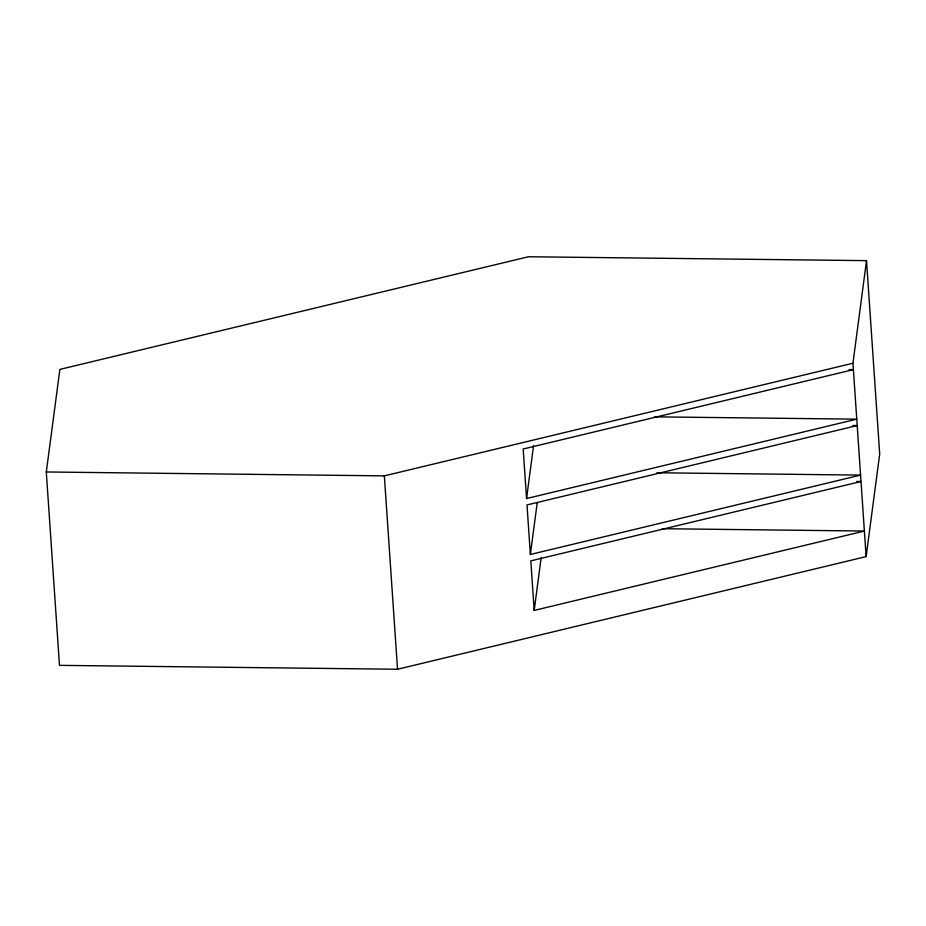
<?xml version="1.0" encoding="UTF-8"?>
<svg xmlns="http://www.w3.org/2000/svg" width="926" height="926" viewBox="0 0 926 926"><rect width="100%" height="100%" fill="white"/><g stroke="black" fill="none" stroke-linecap="round" stroke-linejoin="round"><path stroke-width="1.39" d="M46.3 471.971L59.877 369.393L528.468 256.745L866.516 260.646L879.7 454.029L866.123 556.607L397.532 669.255L59.484 665.354L46.3 471.971L384.348 475.871L852.95 363.235L866.516 260.646M654.543 416.839L856.758 419.165L526.558 498.547L533.573 445.556M656.916 472.758L860.567 475.107L530.366 554.477L537.196 502.922M662.171 528.7L864.386 531.038L534.186 610.419L541.189 557.429M849.049 369.578L853.378 369.624L523.178 449.006L526.558 498.547M852.858 425.509L857.198 425.555L526.998 504.936L530.366 554.477M856.677 481.451L861.006 481.497L530.806 560.867L534.186 610.419M852.95 363.235L866.123 556.607M384.348 475.871L397.532 669.255"/></g></svg>
